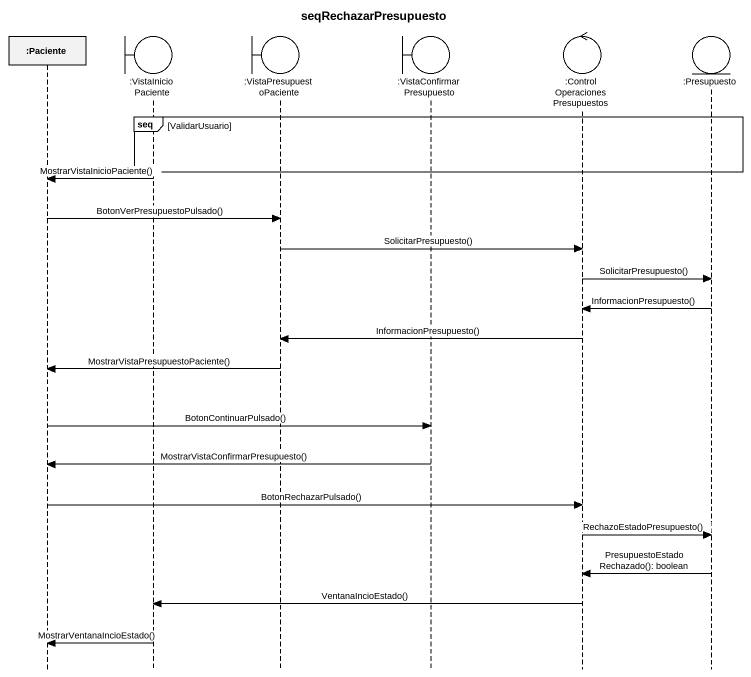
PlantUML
@startuml
title seqRechazarPresupuesto
hide footbox
participant ":Paciente" as Paciente
boundary ":VistaInicioPaciente" as VistaInicioPaciente
boundary ":VistaPresupuestoPaciente" as VistaPresupuestoPaciente
boundary ":VistaConfirmarPresupuesto" as VistaConfirmarPresupuesto
control ":ControlOperacionesPresupuestos" as ControlOperacionesPresupuest
entity ":Presupuesto" as Presupuesto

group seq [ValidarUsuario]
end
VistaInicioPaciente -> Paciente : MostrarVistaInicioPaciente()
Paciente -> VistaPresupuestoPaciente : BotonVerPresupuestoPulsado()
VistaPresupuestoPaciente -> ControlOperacionesPresupuest : SolicitarPresupuesto()
ControlOperacionesPresupuest -> Presupuesto : SolicitarPresupuesto()
Presupuesto -> ControlOperacionesPresupuest : InformacionPresupuesto()
ControlOperacionesPresupuest -> VistaPresupuestoPaciente : InformacionPresupuesto()
VistaPresupuestoPaciente -> Paciente : MostrarVistaPresupuestoPaciente()
Paciente -> VistaConfirmarPresupuesto : BotonContinuarPulsado()
VistaConfirmarPresupuesto -> Paciente : MostrarVistaConfirmarPresupuesto()
Paciente -> ControlOperacionesPresupuest : BotonRechazarPulsado()
ControlOperacionesPresupuest -> Presupuesto : RechazoEstadoPresupuesto()
Presupuesto -> ControlOperacionesPresupuest : PresupuestoEstadoRechazado(): boolean
ControlOperacionesPresupuest -> VistaInicioPaciente : VentanaIncioEstado()
VistaInicioPaciente -> Paciente : MostrarVentanaIncioEstado()
@enduml
